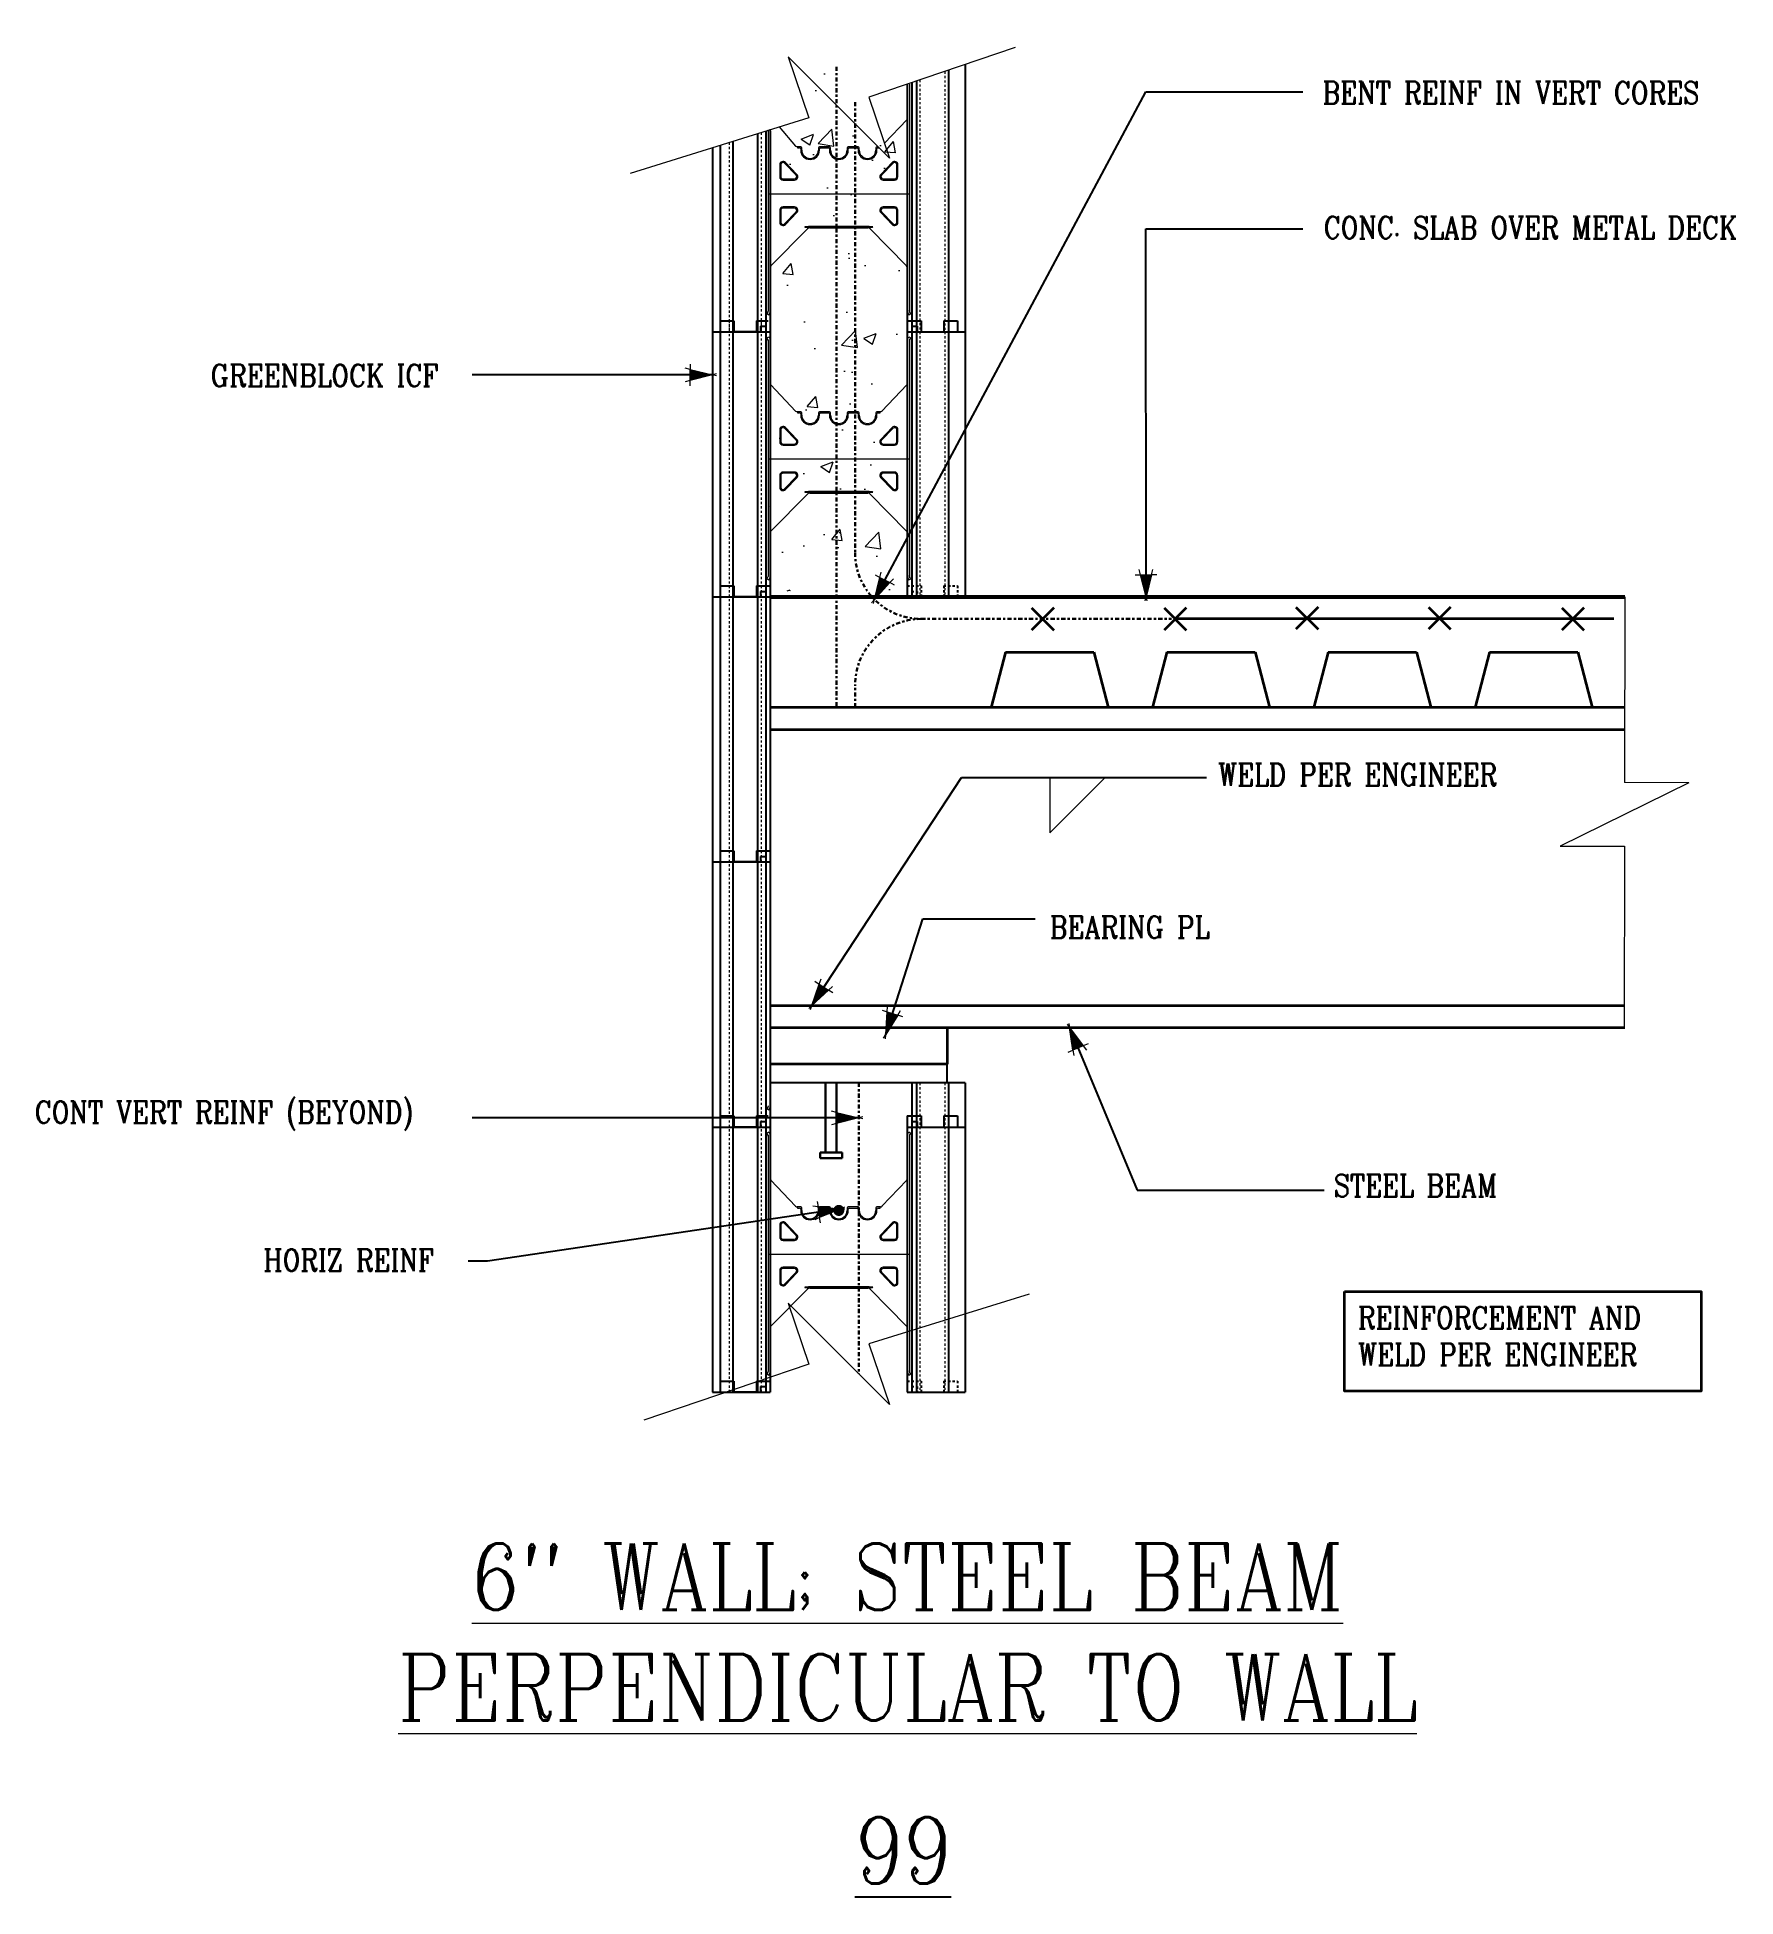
# Model space of a CAD drawing. Header units: inches. Extents: x -56.9 to 19.9, y 152.8 to 237.
import ezdxf

# ---------------------------------------------------------------- set-up
doc = ezdxf.new("R2010")
doc.units = ezdxf.units.IN
doc.header["$MEASUREMENT"] = 0
for name, pattern in [('CENTER', [2, 1.25, -0.25, 0.25, -0.25]), ('DASHED2', [0.375, 0.25, -0.125]), ('HIDDEN', [0.375, 0.25, -0.125])]:
    doc.linetypes.add(name, pattern=pattern)
doc.layers.get('Defpoints').update_dxf_attribs({"color": 252})
for name, color, linetype, lineweight in [('A2 Hatch', 8, 'Continuous', 9), ('A4 medium', 7, 'Continuous', 35), ('A5 heavy', 5, 'Continuous', 53), ('DETAILS', 7, 'Continuous', 13), ('DIM', 3, 'Continuous', 13), ('REBAR', 2, 'CENTER', 30)]:
    doc.layers.add(name, color=color, linetype=linetype, lineweight=lineweight)
doc.styles.add('ARCTEXT', font='arctext.shx', dxfattribs={"width": 0.85})
doc.styles.add('RomanC', font='romanc.shx', dxfattribs={"width": 0.85, "height": 5})
doc.dimstyles.new('ARCTEXT1-4', dxfattribs={"dimtxt": 4, "dimasz": 2, "dimexe": 2, "dimexo": 2, "dimgap": 2, "dimtad": 1, "dimdec": 4, "dimzin": 3, "dimdsep": 46, "dimlunit": 4, "dimtxsty": 'ARCTEXT', "dimblk": 'ARCHTICK', "dimcen": 2, "dimaunit": 1, "dimadec": 0, "dimazin": 0, "dimtfac": 1, "dimtdec": 4, "dimtmove": 2, "dimatfit": 3, "dimldrblk": 'arrow', "dimfxl": 1, "dimtolj": 1, "dimtzin": 0, "dimarcsym": 0})

# ---------------------------------------------------------------- blocks, each defined once
blk = doc.blocks.new('_ArchTick')
at = {"color": 0, "linetype": 'ByBlock', "const_width": 0.15}
blk.add_lwpolyline([(-0.5, -0.5), (0.5, 0.5)], dxfattribs=at)
blk = doc.blocks.new('arrow')
at = {"layer": 'DIM'}
blk.add_hatch(color=253, dxfattribs=at).paths.add_polyline_path([(-2, 0.5), (-2, -0.5), (0, 0)])
at = {"layer": 'DIM', "lineweight": 9}
for points in [[(-2, 0.98), (-2, 0.5), (-2.47, 0.62)], [(0.37, 0.09), (0, 0)], [(0.37, -0.09), (0, 0)], [(-2, -0.98), (-2, -0.5), (-2.47, -0.62)]]:
    blk.add_lwpolyline(points, dxfattribs=at)
at = {"layer": 'DIM', "lineweight": 15}
blk.add_lwpolyline([(0, 0), (-2, -0.5), (-2, 0.5), (0, 0)], dxfattribs=at)

msp = doc.modelspace()

# ---------------------------------------------------------------- hatches: boundary and pattern name
at = {"layer": 'A2 Hatch', "ltscale": 0.15}
h = msp.add_hatch(dxfattribs=at)
h.set_pattern_fill('AR-CONC', color=256, scale=0.8, style=0)
h.set_pattern_definition([(50, (-3326.8375, 752.169), (5.7380815, -0.502017), [0.6, -6.6]), (355, (-3326.8375, 752.169), (-1.110011, 6.017537), [0.48, -5.28]), (100.4514, (-3326.3594, 752.127), (4.628075, 5.515516), [0.509922, -5.609137]), (46.1842, (-3326.8375, 753.769), (8.537928, -1.324152), [0.9, -9.9]), (96.6356, (-3326.126, 753.6584), (7.477302, 7.792943), [0.764882, -8.413704]), (351.1842, (-3326.8375, 753.769), (7.477296, 7.792949), [0.72, -7.92]), (21, (-3326.0375, 753.369), (4.7752564, -3.220951), [0.6, -6.6]), (326, (-3326.0375, 753.369), (1.946523, 5.8012), [0.48, -5.28]), (71.4514, (-3325.6396, 753.1004), (6.721781, 2.580244), [0.509922, -5.609137]), (37.5, (-3326.8375, 752.1688), (0.0972788, 2.6631508), [0, -5.216, 0, -5.36, 0, -5.3]), (7.5, (-3326.8375, 752.1688), (2.1045563, 3.1552937), [0, -3.056, 0, -5.096, 0, -2.02]), (327.5, (-3328.6215, 752.1688), (4.2705795, -0.180439), [0, -2, 0, -6.24, 0, -8.28]), (317.5, (-3329.4215, 752.1688), (4.6654894, 0.80084), [0, -2.6, 0, -4.144, 0, -5.88])])
h.paths.add_polyline_path([(-17.665, 211.94), (-23.736, 211.961), (-23.66, 233.593), (-21.674, 234.267), (-22.61, 237.027), (-18.014, 232.431), (-18.95, 235.191), (-17.665, 235.626)])

# ---------------------------------------------------------------- linework, layer by layer
at = {"color": 1}
for p, q in [((-14.938, 235.786), (-14.938, 223.69)), ((-17.563, 234.895), (-17.563, 223.69)), ((-17.363, 234.963), (-17.363, 223.69)), ((-17.148, 235.036), (-17.148, 223.69)), ((-15.703, 235.526), (-15.703, 223.69)), ((-24.338, 232.658), (-24.338, 223.69)), ((-23.963, 232.776), (-23.963, 223.69)), ((-23.763, 232.793), (-23.763, 223.69)), ((-26.388, 232.017), (-26.388, 223.69)), ((-26.038, 232.126), (-26.038, 223.69)), ((-25.463, 232.306), (-25.463, 223.69)), ((-26.038, 224.19), (-25.413, 224.19)), ((-26.038, 224.19), (-26.038, 211.69)), ((-25.463, 224.19), (-25.463, 211.69)), ((-25.413, 224.19), (-25.413, 223.69)), ((-24.388, 224.19), (-24.388, 223.69)), ((-24.388, 224.19), (-23.863, 224.19)), ((-24.338, 224.19), (-24.338, 211.69)), ((-24.213, 223.94), (-24.213, 223.69)), ((-24.213, 223.94), (-23.963, 223.94)), ((-23.963, 223.94), (-23.963, 211.69)), ((-23.763, 224.19), (-23.763, 211.69)), ((-23.763, 224.19), (-23.763, 223.69)), ((-17.563, 224.19), (-17.563, 211.69)), ((-17.563, 224.19), (-16.938, 224.19)), ((-17.563, 224.19), (-17.563, 223.69)), ((-17.363, 223.94), (-17.363, 211.69)), ((-17.363, 223.94), (-17.113, 223.94)), ((-17.113, 223.94), (-17.113, 223.69)), ((-16.938, 224.19), (-16.938, 223.69)), ((-15.913, 224.19), (-15.913, 223.69)), ((-15.913, 224.19), (-15.288, 224.19)), ((-15.288, 224.19), (-15.288, 223.69)), ((-26.388, 223.69), (-26.388, 211.69)), ((-26.388, 223.69), (-24.213, 223.69)), ((-26.388, 223.69), (-23.763, 223.69)), ((-24.338, 223.69), (-25.463, 223.69)), ((-23.963, 223.69), (-23.863, 223.69)), ((-17.563, 223.69), (-14.938, 223.69)), ((-17.463, 223.69), (-17.363, 223.69)), ((-17.148, 223.69), (-14.938, 223.69)), ((-17.148, 223.69), (-17.148, 211.69)), ((-15.703, 223.69), (-15.703, 211.69)), ((-14.938, 223.69), (-14.938, 211.69)), ((-26.038, 212.19), (-25.413, 212.19)), ((-26.038, 212.19), (-25.413, 212.19)), ((-26.038, 212.19), (-26.038, 199.69)), ((-26.038, 212.19), (-25.413, 212.19)), ((-26.038, 212.19), (-25.413, 212.19)), ((-25.463, 212.19), (-25.463, 199.69)), ((-25.413, 212.19), (-25.413, 211.69)), ((-25.413, 212.19), (-25.413, 211.69)), ((-25.413, 212.19), (-25.413, 211.69)), ((-25.413, 212.19), (-25.413, 211.69)), ((-24.388, 212.19), (-24.388, 211.69)), ((-24.388, 212.19), (-23.763, 212.19)), ((-24.388, 212.19), (-24.388, 211.69)), ((-24.388, 212.19), (-23.763, 212.19)), ((-24.388, 212.19), (-24.388, 211.69)), ((-24.388, 212.19), (-23.763, 212.19)), ((-24.388, 212.19), (-24.388, 211.69)), ((-24.388, 212.19), (-23.763, 212.19)), ((-24.338, 212.19), (-24.338, 199.69)), ((-23.763, 212.19), (-23.763, 211.69)), ((-23.763, 212.19), (-23.763, 199.69)), ((-23.763, 212.19), (-23.763, 211.69)), ((-23.763, 212.19), (-23.763, 211.69)), ((-23.763, 212.19), (-23.763, 211.69)), ((-17.563, 212.19), (-17.563, 211.69)), ((-26.388, 211.69), (-23.763, 211.69)), ((-26.388, 211.69), (-23.763, 211.69)), ((-26.388, 211.69), (-24.213, 211.69)), ((-26.388, 211.69), (-26.388, 199.69)), ((-26.388, 211.69), (-24.213, 211.69)), ((-26.388, 211.69), (-23.763, 211.69)), ((-26.388, 211.69), (-23.763, 211.69)), ((-26.388, 211.69), (-24.213, 211.69)), ((-26.388, 211.69), (-23.763, 211.69)), ((-26.388, 211.69), (-24.213, 211.69)), ((-26.388, 211.69), (-23.763, 211.69)), ((-24.338, 211.69), (-25.463, 211.69)), ((-24.338, 211.69), (-25.463, 211.69)), ((-24.338, 211.69), (-25.463, 211.69)), ((-24.338, 211.69), (-25.463, 211.69)), ((-24.213, 211.94), (-24.213, 211.69)), ((-24.213, 211.94), (-23.963, 211.94)), ((-24.213, 211.94), (-24.213, 211.69)), ((-24.213, 211.94), (-23.963, 211.94)), ((-24.213, 211.94), (-24.213, 211.69)), ((-24.213, 211.94), (-23.963, 211.94)), ((-24.213, 211.94), (-24.213, 211.69)), ((-24.213, 211.94), (-23.963, 211.94)), ((-23.963, 211.94), (-23.963, 199.69)), ((-23.963, 211.69), (-23.763, 211.69)), ((-23.963, 211.69), (-23.763, 211.69)), ((-23.963, 211.69), (-23.763, 211.69)), ((-23.963, 211.69), (-23.763, 211.69)), ((-17.563, 211.69), (-14.938, 211.69)), ((-26.388, 199.69), (-23.763, 199.69)), ((-26.388, 199.69), (-26.388, 187.69)), ((-26.388, 199.69), (-24.213, 199.69)), ((-26.388, 199.69), (-23.763, 199.69)), ((-26.388, 199.69), (-24.213, 199.69)), ((-26.038, 200.19), (-25.413, 200.19)), ((-26.038, 200.19), (-26.038, 187.69)), ((-26.038, 200.19), (-25.413, 200.19)), ((-25.463, 200.19), (-25.463, 187.69)), ((-24.338, 199.69), (-25.463, 199.69)), ((-24.338, 199.69), (-25.463, 199.69)), ((-25.413, 200.19), (-25.413, 199.69)), ((-25.413, 200.19), (-25.413, 199.69)), ((-24.388, 200.19), (-24.388, 199.69)), ((-24.388, 200.19), (-23.763, 200.19)), ((-24.388, 200.19), (-24.388, 199.69)), ((-24.388, 200.19), (-23.763, 200.19)), ((-24.338, 200.19), (-24.338, 187.69)), ((-24.213, 199.94), (-24.213, 199.69)), ((-24.213, 199.94), (-23.963, 199.94)), ((-24.213, 199.94), (-24.213, 199.69)), ((-24.213, 199.94), (-23.963, 199.94)), ((-23.963, 199.94), (-23.963, 187.69)), ((-23.963, 199.69), (-23.763, 199.69)), ((-23.963, 199.69), (-23.763, 199.69)), ((-23.763, 200.19), (-23.763, 187.69)), ((-17.363, 189.69), (-17.363, 175.69)), ((-17.148, 189.69), (-17.148, 175.69)), ((-14.938, 189.69), (-15.863, 189.69)), ((-15.703, 189.69), (-15.703, 175.69)), ((-14.938, 189.69), (-14.938, 175.69)), ((-26.038, 188.19), (-25.413, 188.19)), ((-26.038, 188.19), (-26.038, 175.69)), ((-25.463, 188.19), (-25.463, 175.69)), ((-25.413, 188.19), (-25.413, 187.69)), ((-24.388, 188.19), (-24.388, 187.69)), ((-24.388, 188.19), (-23.863, 188.19)), ((-24.338, 188.19), (-24.338, 175.69)), ((-24.213, 187.94), (-24.213, 187.69)), ((-24.213, 187.94), (-23.963, 187.94)), ((-23.963, 187.94), (-23.963, 175.69)), ((-23.763, 188.19), (-23.763, 175.69)), ((-23.763, 188.19), (-23.763, 187.69)), ((-17.563, 188.19), (-17.563, 175.69)), ((-17.563, 188.19), (-16.938, 188.19)), ((-17.563, 188.19), (-17.563, 187.69)), ((-17.363, 187.94), (-17.113, 187.94)), ((-17.113, 187.94), (-17.113, 187.69)), ((-16.938, 188.19), (-16.938, 187.69)), ((-15.913, 188.19), (-15.913, 187.69)), ((-15.913, 188.19), (-15.288, 188.19)), ((-15.288, 188.19), (-15.288, 187.69)), ((-26.388, 187.69), (-26.388, 175.69)), ((-26.388, 187.69), (-24.213, 187.69)), ((-26.388, 187.69), (-23.763, 187.69)), ((-24.338, 187.69), (-25.463, 187.69)), ((-23.963, 187.69), (-23.863, 187.69)), ((-17.563, 187.69), (-14.938, 187.69)), ((-17.463, 187.69), (-17.363, 187.69)), ((-17.148, 187.69), (-14.938, 187.69)), ((-26.038, 176.19), (-25.413, 176.19)), ((-26.038, 176.19), (-25.413, 176.19)), ((-26.038, 176.19), (-25.413, 176.19)), ((-26.038, 176.19), (-25.413, 176.19)), ((-25.413, 176.19), (-25.413, 175.69)), ((-25.413, 176.19), (-25.413, 175.69)), ((-25.413, 176.19), (-25.413, 175.69)), ((-25.413, 176.19), (-25.413, 175.69)), ((-24.388, 176.19), (-24.388, 175.69)), ((-24.388, 176.19), (-23.763, 176.19)), ((-24.388, 176.19), (-24.388, 175.69)), ((-24.388, 176.19), (-23.763, 176.19)), ((-24.388, 176.19), (-24.388, 175.69)), ((-24.388, 176.19), (-23.763, 176.19)), ((-24.388, 176.19), (-24.388, 175.69)), ((-24.388, 176.19), (-23.763, 176.19)), ((-23.763, 176.19), (-23.763, 175.69)), ((-23.763, 176.19), (-23.763, 175.69)), ((-23.763, 176.19), (-23.763, 175.69)), ((-23.763, 176.19), (-23.763, 175.69)), ((-17.563, 176.19), (-17.563, 175.69)), ((-26.388, 175.69), (-23.763, 175.69)), ((-26.388, 175.69), (-23.763, 175.69)), ((-26.388, 175.69), (-24.213, 175.69)), ((-26.388, 175.69), (-24.213, 175.69)), ((-26.388, 175.69), (-23.763, 175.69)), ((-26.388, 175.69), (-23.763, 175.69)), ((-26.388, 175.69), (-24.213, 175.69)), ((-26.388, 175.69), (-23.763, 175.69)), ((-26.388, 175.69), (-24.213, 175.69)), ((-26.388, 175.69), (-23.763, 175.69)), ((-24.338, 175.69), (-25.463, 175.69)), ((-24.338, 175.69), (-25.463, 175.69)), ((-24.338, 175.69), (-25.463, 175.69)), ((-24.338, 175.69), (-25.463, 175.69)), ((-24.213, 175.94), (-24.213, 175.69)), ((-24.213, 175.94), (-23.963, 175.94)), ((-24.213, 175.94), (-24.213, 175.69)), ((-24.213, 175.94), (-23.963, 175.94)), ((-24.213, 175.94), (-24.213, 175.69)), ((-24.213, 175.94), (-23.963, 175.94)), ((-24.213, 175.94), (-24.213, 175.69)), ((-24.213, 175.94), (-23.963, 175.94)), ((-23.963, 175.69), (-23.763, 175.69)), ((-23.963, 175.69), (-23.763, 175.69)), ((-23.963, 175.69), (-23.763, 175.69)), ((-23.963, 175.69), (-23.763, 175.69)), ((-17.563, 175.69), (-14.938, 175.69))]:
    msp.add_line(p, q, dxfattribs=at)
at = {"color": 1, "linetype": 'HIDDEN', "ltscale": 0.02}
for p, q in [((-26.038, 224.19), (-25.413, 224.19)), ((-26.038, 224.19), (-26.038, 223.69)), ((-25.413, 224.19), (-25.413, 223.69)), ((-24.388, 224.19), (-24.388, 223.69)), ((-24.388, 224.19), (-23.863, 224.19)), ((-17.563, 224.19), (-16.938, 224.19)), ((-17.363, 223.94), (-17.363, 223.69)), ((-17.363, 223.94), (-17.113, 223.94)), ((-17.113, 223.94), (-17.113, 223.69)), ((-16.938, 224.19), (-16.938, 223.69)), ((-15.913, 224.19), (-15.913, 223.69)), ((-15.913, 224.19), (-15.288, 224.19)), ((-15.288, 224.19), (-15.288, 223.69)), ((-26.038, 212.19), (-25.413, 212.19)), ((-26.038, 212.19), (-26.038, 211.69)), ((-26.038, 212.19), (-25.413, 212.19)), ((-26.038, 212.19), (-25.413, 212.19)), ((-26.038, 212.19), (-26.038, 211.69)), ((-26.038, 212.19), (-25.413, 212.19)), ((-26.038, 212.19), (-25.413, 212.19)), ((-26.038, 212.19), (-26.038, 211.69)), ((-26.038, 212.19), (-25.413, 212.19)), ((-26.038, 212.19), (-26.038, 211.69)), ((-25.413, 212.19), (-25.413, 211.69)), ((-25.413, 212.19), (-25.413, 211.69)), ((-25.413, 212.19), (-25.413, 211.69)), ((-25.413, 212.19), (-25.413, 211.69)), ((-25.413, 212.19), (-25.413, 211.69)), ((-25.413, 212.19), (-25.413, 211.69)), ((-24.388, 212.19), (-24.388, 211.69)), ((-24.388, 212.19), (-23.763, 212.19)), ((-24.388, 212.19), (-24.388, 211.69)), ((-24.388, 212.19), (-23.763, 212.19)), ((-24.388, 212.19), (-24.388, 211.69)), ((-24.388, 212.19), (-23.763, 212.19)), ((-24.388, 212.19), (-24.388, 211.69)), ((-24.388, 212.19), (-23.763, 212.19)), ((-24.388, 212.19), (-24.388, 211.69)), ((-24.388, 212.19), (-23.763, 212.19)), ((-24.388, 212.19), (-24.388, 211.69)), ((-24.388, 212.19), (-23.763, 212.19)), ((-17.563, 212.19), (-16.938, 212.19)), ((-16.938, 212.19), (-16.938, 211.69)), ((-15.913, 212.19), (-15.913, 211.69)), ((-15.913, 212.19), (-15.288, 212.19)), ((-15.288, 212.19), (-15.288, 211.69)), ((-17.363, 211.94), (-17.363, 211.69)), ((-17.363, 211.94), (-17.113, 211.94)), ((-17.113, 211.94), (-17.113, 211.69)), ((-26.038, 200.19), (-25.413, 200.19)), ((-26.038, 200.19), (-25.413, 200.19)), ((-25.413, 200.19), (-25.413, 199.69)), ((-25.413, 200.19), (-25.413, 199.69)), ((-24.388, 200.19), (-24.388, 199.69)), ((-24.388, 200.19), (-23.763, 200.19)), ((-24.388, 200.19), (-24.388, 199.69)), ((-24.388, 200.19), (-23.763, 200.19)), ((-26.038, 188.19), (-25.413, 188.19)), ((-26.038, 188.19), (-26.038, 187.69)), ((-25.413, 188.19), (-25.413, 187.69)), ((-24.388, 188.19), (-24.388, 187.69)), ((-24.388, 188.19), (-23.863, 188.19)), ((-17.563, 188.19), (-16.938, 188.19)), ((-17.363, 187.94), (-17.363, 187.69)), ((-17.363, 187.94), (-17.113, 187.94)), ((-17.113, 187.94), (-17.113, 187.69)), ((-16.938, 188.19), (-16.938, 187.69)), ((-15.913, 188.19), (-15.913, 187.69)), ((-15.913, 188.19), (-15.288, 188.19)), ((-15.288, 188.19), (-15.288, 187.69)), ((-26.038, 176.19), (-25.413, 176.19)), ((-26.038, 176.19), (-26.038, 175.69)), ((-26.038, 176.19), (-25.413, 176.19)), ((-26.038, 176.19), (-25.413, 176.19)), ((-26.038, 176.19), (-26.038, 175.69)), ((-26.038, 176.19), (-25.413, 176.19)), ((-26.038, 176.19), (-25.413, 176.19)), ((-26.038, 176.19), (-26.038, 175.69)), ((-26.038, 176.19), (-25.413, 176.19)), ((-26.038, 176.19), (-26.038, 175.69)), ((-25.413, 176.19), (-25.413, 175.69)), ((-25.413, 176.19), (-25.413, 175.69)), ((-25.413, 176.19), (-25.413, 175.69)), ((-25.413, 176.19), (-25.413, 175.69)), ((-25.413, 176.19), (-25.413, 175.69)), ((-25.413, 176.19), (-25.413, 175.69)), ((-24.388, 176.19), (-24.388, 175.69)), ((-24.388, 176.19), (-23.763, 176.19)), ((-24.388, 176.19), (-24.388, 175.69)), ((-24.388, 176.19), (-23.763, 176.19)), ((-24.388, 176.19), (-24.388, 175.69)), ((-24.388, 176.19), (-23.763, 176.19)), ((-24.388, 176.19), (-24.388, 175.69)), ((-24.388, 176.19), (-23.763, 176.19)), ((-24.388, 176.19), (-24.388, 175.69)), ((-24.388, 176.19), (-23.763, 176.19)), ((-24.388, 176.19), (-24.388, 175.69)), ((-24.388, 176.19), (-23.763, 176.19)), ((-17.563, 176.19), (-16.938, 176.19)), ((-16.938, 176.19), (-16.938, 175.69)), ((-15.913, 176.19), (-15.913, 175.69)), ((-15.913, 176.19), (-15.288, 176.19)), ((-15.288, 176.19), (-15.288, 175.69)), ((-17.363, 175.94), (-17.363, 175.69)), ((-17.363, 175.94), (-17.113, 175.94)), ((-17.113, 175.94), (-17.113, 175.69))]:
    msp.add_line(p, q, dxfattribs=at)
at = {"ltscale": 0.15}
for p, q in [((-25.413, 223.69), (-24.388, 223.69)), ((-25.413, 211.69), (-24.388, 211.69)), ((-25.413, 211.69), (-24.388, 211.69)), ((-25.413, 211.69), (-24.388, 211.69)), ((-25.413, 211.69), (-24.388, 211.69)), ((-8.463, 206.69), (-6.463, 206.69)), ((-25.413, 199.69), (-24.388, 199.69)), ((-25.413, 199.69), (-24.388, 199.69)), ((-15.763, 189.69), (-15.763, 192.19)), ((-15.763, 189.69), (-23.763, 189.69)), ((-20.763, 189.69), (-21.263, 189.69)), ((-19.763, 189.69), (-20.763, 189.69)), ((-25.413, 187.69), (-24.388, 187.69)), ((-25.413, 175.69), (-24.388, 175.69)), ((-25.413, 175.69), (-24.388, 175.69)), ((-25.413, 175.69), (-24.388, 175.69)), ((-25.413, 175.69), (-24.388, 175.69))]:
    msp.add_line(p, q, dxfattribs=at)
at = {"ltscale": 0.15, "const_width": 0.25}
msp.add_lwpolyline([(-20.788, 183.915, 1), (-20.538, 183.915, 1)], format="xyb", close=True, dxfattribs=at)
at = {"layer": 'A2 Hatch', "linetype": 'DASHED2', "ltscale": 0.15}
for p, q in [((-16.988, 235.09), (-16.988, 223.69)), ((-15.863, 235.472), (-15.863, 223.69)), ((-24.178, 232.708), (-24.178, 223.69)), ((-25.623, 232.256), (-25.623, 223.69)), ((-25.623, 224.19), (-25.623, 211.69)), ((-24.178, 224.19), (-24.178, 211.69)), ((-16.988, 223.69), (-16.988, 211.69)), ((-15.863, 223.69), (-15.863, 211.69)), ((-25.623, 212.19), (-25.623, 199.69)), ((-24.178, 212.19), (-24.178, 199.69)), ((-25.623, 200.19), (-25.623, 187.69)), ((-24.178, 200.19), (-24.178, 187.69)), ((-16.988, 189.69), (-16.988, 175.69)), ((-15.863, 189.69), (-15.863, 175.69)), ((-25.623, 188.19), (-25.623, 175.69)), ((-24.178, 188.19), (-24.178, 175.69))]:
    msp.add_line(p, q, dxfattribs=at)
at = {"layer": 'A2 Hatch', "lineweight": 30, "ltscale": 0.15}
for p, q in [((-21.263, 189.69), (-21.263, 186.532)), ((-20.763, 189.69), (-20.763, 186.532)), ((-20.513, 186.532), (-21.513, 186.532)), ((-21.513, 186.532), (-21.513, 186.282)), ((-20.513, 186.282), (-21.513, 186.282)), ((-20.513, 186.532), (-20.513, 186.282))]:
    msp.add_line(p, q, dxfattribs=at)
at = {"layer": 'A4 medium', "ltscale": 0.15}
for p, q in [((-11.936, 211.19), (-10.936, 210.19)), ((-10.936, 211.19), (-11.936, 210.19)), ((-5.936, 211.19), (-4.936, 210.19)), ((-4.936, 211.19), (-5.936, 210.19)), ((0.564, 210.69), (-5.436, 210.69)), ((0.029, 211.225), (1.029, 210.225)), ((1.029, 211.225), (0.029, 210.225)), ((6.564, 210.69), (0.564, 210.69)), ((6.029, 211.225), (7.029, 210.225)), ((7.029, 211.225), (6.029, 210.225)), ((12.564, 210.69), (6.564, 210.69)), ((12.064, 211.19), (13.064, 210.19)), ((13.064, 211.19), (12.064, 210.19)), ((14.422, 210.69), (12.564, 210.69)), ((-13.113, 209.19), (-13.763, 206.69)), ((-13.113, 209.19), (-9.113, 209.19)), ((-9.113, 209.19), (-8.463, 206.69)), ((-5.813, 209.19), (-6.463, 206.69)), ((-5.813, 209.19), (-1.813, 209.19)), ((-1.813, 209.19), (-1.163, 206.69)), ((1.487, 209.19), (0.837, 206.69)), ((1.487, 209.19), (5.487, 209.19)), ((5.487, 209.19), (6.137, 206.69)), ((8.787, 209.19), (8.137, 206.69)), ((8.787, 209.19), (12.787, 209.19)), ((12.787, 209.19), (13.437, 206.69)), ((-23.763, 206.69), (14.916, 206.69)), ((-23.763, 205.69), (14.916, 205.69)), ((-23.763, 193.19), (14.916, 193.19)), ((-23.763, 192.19), (14.916, 192.19)), ((-15.763, 192.19), (-15.763, 190.54)), ((-15.763, 190.54), (-23.763, 190.54))]:
    msp.add_line(p, q, dxfattribs=at)
msp.add_lwpolyline([(2.235, 180.24), (18.379, 180.24), (18.379, 175.739), (2.235, 175.739)], close=True, dxfattribs=at)
at = {"layer": 'A5 heavy', "ltscale": 0.15}
msp.add_line((-23.763, 211.69), (14.916, 211.69), dxfattribs=at)
at = {"layer": 'DETAILS', "color": 6, "lineweight": 20}
for p, q in [((-17.463, 234.895), (-17.463, 224.617)), ((-17.563, 233.36), (-17.563, 234.861)), ((-18.597, 232.231), (-17.59, 233.291)), ((-17.563, 226.599), (-17.563, 233.36)), ((-23.863, 232.838), (-23.863, 224.617)), ((-23.763, 232.869), (-23.763, 226.599)), ((-23.356, 232.965), (-22.617, 232.101)), ((-22.545, 232.07), (-22.538, 232.07)), ((-22.388, 232.07), (-22.545, 232.07)), ((-22.538, 232.07), (-22.538, 232.02)), ((-22.538, 232.02), (-22.438, 232.02)), ((-22.388, 231.97), (-22.388, 231.915)), ((-22.338, 231.915), (-22.338, 232.02)), ((-21.588, 232.02), (-21.588, 231.915)), ((-21.088, 232.07), (-21.538, 232.07)), ((-21.538, 231.915), (-21.538, 231.97)), ((-21.488, 232.02), (-21.138, 232.02)), ((-21.088, 231.97), (-21.088, 231.915)), ((-21.038, 231.915), (-21.038, 232.02)), ((-20.288, 232.02), (-20.288, 231.915)), ((-19.788, 232.07), (-20.238, 232.07)), ((-20.238, 231.915), (-20.238, 231.97)), ((-20.188, 232.02), (-19.838, 232.02)), ((-19.788, 231.97), (-19.788, 231.915)), ((-19.738, 231.915), (-19.738, 232.02)), ((-18.988, 232.02), (-18.988, 231.915)), ((-18.889, 232.07), (-18.938, 232.07)), ((-18.938, 231.915), (-18.938, 231.97)), ((-18.888, 232.02), (-18.839, 232.02)), ((-23.338, 231.251), (-23.338, 230.71)), ((-23.288, 231.251), (-23.288, 230.71)), ((-22.596, 230.779), (-23.115, 231.32)), ((-22.56, 230.814), (-23.079, 231.355)), ((-18.246, 231.355), (-18.765, 230.814)), ((-18.21, 231.32), (-18.729, 230.779)), ((-18.038, 230.71), (-18.038, 231.251)), ((-17.988, 230.71), (-17.988, 231.251)), ((-23.863, 229.94), (-17.463, 229.94)), ((-23.188, 230.61), (-22.668, 230.61)), ((-23.188, 230.56), (-22.668, 230.56)), ((-18.657, 230.61), (-18.138, 230.61)), ((-18.657, 230.56), (-18.138, 230.56)), ((-23.338, 229.19), (-23.338, 228.649)), ((-23.288, 229.19), (-23.288, 228.649)), ((-22.668, 229.34), (-23.188, 229.34)), ((-22.668, 229.29), (-23.188, 229.29)), ((-23.115, 228.58), (-22.596, 229.121)), ((-23.079, 228.545), (-22.56, 229.086)), ((-18.765, 229.086), (-18.246, 228.545)), ((-18.729, 229.121), (-18.21, 228.58)), ((-18.138, 229.34), (-18.657, 229.34)), ((-18.138, 229.29), (-18.657, 229.29)), ((-18.038, 228.649), (-18.038, 229.19)), ((-17.988, 228.649), (-17.988, 229.19)), ((-23.733, 226.669), (-22.082, 228.346)), ((-22.033, 228.46), (-22.189, 228.445)), ((-22.189, 228.425), (-22.033, 228.41)), ((-20.663, 228.46), (-22.033, 228.46)), ((-22.033, 228.41), (-20.663, 228.41)), ((-21.975, 228.39), (-20.663, 228.39)), ((-19.292, 228.46), (-20.663, 228.46)), ((-20.663, 228.41), (-19.292, 228.41)), ((-20.663, 228.39), (-19.35, 228.39)), ((-19.136, 228.445), (-19.292, 228.46)), ((-19.292, 228.41), (-19.136, 228.425)), ((-19.244, 228.346), (-17.592, 226.669)), ((-23.763, 224.591), (-23.763, 226.599)), ((-17.563, 226.599), (-17.563, 224.591)), ((-23.869, 224.592), (-23.915, 224.513)), ((-23.915, 224.513), (-23.828, 224.463)), ((-23.863, 224.654), (-23.863, 224.617)), ((-23.828, 224.463), (-23.769, 224.566)), ((-17.556, 224.566), (-17.497, 224.463)), ((-17.497, 224.463), (-17.41, 224.513)), ((-17.463, 224.617), (-17.463, 224.654)), ((-17.41, 224.513), (-17.456, 224.592)), ((-23.915, 223.417), (-23.828, 223.467)), ((-23.869, 223.338), (-23.915, 223.417)), ((-23.863, 223.315), (-23.863, 212.617)), ((-23.863, 223.276), (-23.863, 223.313)), ((-23.828, 223.467), (-23.769, 223.365)), ((-23.763, 223.34), (-23.763, 221.36)), ((-17.563, 221.36), (-17.563, 223.34)), ((-17.556, 223.365), (-17.497, 223.467)), ((-17.497, 223.467), (-17.41, 223.417)), ((-17.463, 223.315), (-17.463, 212.617)), ((-17.463, 223.313), (-17.463, 223.276)), ((-17.41, 223.417), (-17.456, 223.338)), ((-23.763, 221.36), (-23.763, 214.599)), ((-23.735, 221.291), (-22.617, 220.101)), ((-18.708, 220.101), (-17.59, 221.291)), ((-17.563, 214.599), (-17.563, 221.36)), ((-22.545, 220.07), (-22.538, 220.07)), ((-22.388, 220.07), (-22.545, 220.07)), ((-22.538, 220.07), (-22.538, 220.02)), ((-22.538, 220.02), (-22.438, 220.02)), ((-22.388, 219.97), (-22.388, 219.915)), ((-22.338, 219.915), (-22.338, 220.02)), ((-21.588, 220.02), (-21.588, 219.915)), ((-21.088, 220.07), (-21.538, 220.07)), ((-21.538, 219.915), (-21.538, 219.97)), ((-21.488, 220.02), (-21.138, 220.02)), ((-21.088, 219.97), (-21.088, 219.915)), ((-21.038, 219.915), (-21.038, 220.02)), ((-20.288, 220.02), (-20.288, 219.915)), ((-19.788, 220.07), (-20.238, 220.07)), ((-20.238, 219.915), (-20.238, 219.97)), ((-20.188, 220.02), (-19.838, 220.02)), ((-19.788, 219.97), (-19.788, 219.915)), ((-19.738, 219.915), (-19.738, 220.02)), ((-18.988, 220.02), (-18.988, 219.915)), ((-18.78, 220.07), (-18.938, 220.07)), ((-18.938, 219.915), (-18.938, 219.97)), ((-18.888, 220.02), (-18.788, 220.02)), ((-18.788, 220.02), (-18.788, 220.07)), ((-18.788, 220.07), (-18.78, 220.07)), ((-23.338, 219.251), (-23.338, 218.71)), ((-23.288, 219.251), (-23.288, 218.71)), ((-22.596, 218.779), (-23.115, 219.32)), ((-22.56, 218.814), (-23.079, 219.355)), ((-18.246, 219.355), (-18.765, 218.814)), ((-18.21, 219.32), (-18.729, 218.779)), ((-18.038, 218.71), (-18.038, 219.251)), ((-17.988, 218.71), (-17.988, 219.251)), ((-23.188, 218.61), (-22.668, 218.61)), ((-23.188, 218.56), (-22.668, 218.56)), ((-18.657, 218.61), (-18.138, 218.61)), ((-18.657, 218.56), (-18.138, 218.56)), ((-23.863, 217.94), (-17.463, 217.94)), ((-22.668, 217.34), (-23.188, 217.34)), ((-22.668, 217.29), (-23.188, 217.29)), ((-18.138, 217.34), (-18.657, 217.34)), ((-18.138, 217.29), (-18.657, 217.29)), ((-23.338, 217.19), (-23.338, 216.649)), ((-23.288, 217.19), (-23.288, 216.649)), ((-23.115, 216.58), (-22.596, 217.121)), ((-23.079, 216.545), (-22.56, 217.086)), ((-22.033, 216.46), (-22.189, 216.445)), ((-22.189, 216.425), (-22.033, 216.41)), ((-20.663, 216.46), (-22.033, 216.46)), ((-22.033, 216.41), (-20.663, 216.41)), ((-21.975, 216.39), (-20.663, 216.39)), ((-19.292, 216.46), (-20.663, 216.46)), ((-20.663, 216.41), (-19.292, 216.41)), ((-20.663, 216.39), (-19.35, 216.39)), ((-19.136, 216.445), (-19.292, 216.46)), ((-19.292, 216.41), (-19.136, 216.425)), ((-18.765, 217.086), (-18.246, 216.545)), ((-18.729, 217.121), (-18.21, 216.58)), ((-18.038, 216.649), (-18.038, 217.19)), ((-17.988, 216.649), (-17.988, 217.19)), ((-23.733, 214.669), (-22.082, 216.346)), ((-19.244, 216.346), (-17.592, 214.669)), ((-23.763, 212.591), (-23.763, 214.599)), ((-17.563, 214.599), (-17.563, 212.591)), ((-23.869, 212.592), (-23.915, 212.513)), ((-23.915, 212.513), (-23.828, 212.463)), ((-23.863, 212.654), (-23.863, 212.617)), ((-23.828, 212.463), (-23.769, 212.566)), ((-17.556, 212.566), (-17.497, 212.463)), ((-17.497, 212.463), (-17.41, 212.513)), ((-17.463, 212.617), (-17.463, 212.654)), ((-17.41, 212.513), (-17.456, 212.592)), ((-23.869, 188.592), (-23.915, 188.513)), ((-23.863, 188.654), (-23.863, 188.617)), ((-23.915, 188.513), (-23.828, 188.463)), ((-23.828, 188.463), (-23.769, 188.566)), ((-23.915, 187.417), (-23.828, 187.467)), ((-23.869, 187.338), (-23.915, 187.417)), ((-23.863, 187.315), (-23.863, 176.617)), ((-23.863, 187.276), (-23.863, 187.313)), ((-23.828, 187.467), (-23.769, 187.365)), ((-23.763, 187.34), (-23.763, 185.36)), ((-17.563, 185.36), (-17.563, 187.34)), ((-17.556, 187.365), (-17.497, 187.467)), ((-17.497, 187.467), (-17.41, 187.417)), ((-17.463, 187.315), (-17.463, 176.617)), ((-17.463, 187.313), (-17.463, 187.276)), ((-17.41, 187.417), (-17.456, 187.338)), ((-23.763, 185.36), (-23.763, 178.599)), ((-23.735, 185.291), (-22.617, 184.101)), ((-18.708, 184.101), (-17.59, 185.291)), ((-17.563, 178.599), (-17.563, 185.36)), ((-22.545, 184.07), (-22.538, 184.07)), ((-22.388, 184.07), (-22.545, 184.07)), ((-22.538, 184.07), (-22.538, 184.02)), ((-22.538, 184.02), (-22.438, 184.02)), ((-22.388, 183.97), (-22.388, 183.915)), ((-22.338, 183.915), (-22.338, 184.02)), ((-21.588, 184.02), (-21.588, 183.915)), ((-21.088, 184.07), (-21.538, 184.07)), ((-21.538, 183.915), (-21.538, 183.97)), ((-21.488, 184.02), (-21.138, 184.02)), ((-21.088, 183.97), (-21.088, 183.915)), ((-21.038, 183.915), (-21.038, 184.02)), ((-20.288, 184.02), (-20.288, 183.915)), ((-19.788, 184.07), (-20.238, 184.07)), ((-20.238, 183.915), (-20.238, 183.97)), ((-20.188, 184.02), (-19.838, 184.02)), ((-19.788, 183.97), (-19.788, 183.915)), ((-19.738, 183.915), (-19.738, 184.02)), ((-18.988, 184.02), (-18.988, 183.915)), ((-18.78, 184.07), (-18.938, 184.07)), ((-18.938, 183.915), (-18.938, 183.97)), ((-18.888, 184.02), (-18.788, 184.02)), ((-18.788, 184.02), (-18.788, 184.07)), ((-18.788, 184.07), (-18.78, 184.07)), ((-23.338, 183.251), (-23.338, 182.71)), ((-23.288, 183.251), (-23.288, 182.71)), ((-22.596, 182.779), (-23.115, 183.32)), ((-22.56, 182.814), (-23.079, 183.355)), ((-18.246, 183.355), (-18.765, 182.814)), ((-18.21, 183.32), (-18.729, 182.779)), ((-18.038, 182.71), (-18.038, 183.251)), ((-17.988, 182.71), (-17.988, 183.251)), ((-23.863, 181.94), (-17.463, 181.94)), ((-23.188, 182.61), (-22.668, 182.61)), ((-23.188, 182.56), (-22.668, 182.56)), ((-18.657, 182.61), (-18.138, 182.61)), ((-18.657, 182.56), (-18.138, 182.56)), ((-23.338, 181.19), (-23.338, 180.649)), ((-23.288, 181.19), (-23.288, 180.649)), ((-22.668, 181.34), (-23.188, 181.34)), ((-22.668, 181.29), (-23.188, 181.29)), ((-23.115, 180.58), (-22.596, 181.121)), ((-23.079, 180.545), (-22.56, 181.086)), ((-18.765, 181.086), (-18.246, 180.545)), ((-18.729, 181.121), (-18.21, 180.58)), ((-18.138, 181.34), (-18.657, 181.34)), ((-18.138, 181.29), (-18.657, 181.29)), ((-18.038, 180.649), (-18.038, 181.19)), ((-17.988, 180.649), (-17.988, 181.19)), ((-23.733, 178.669), (-22.082, 180.346)), ((-22.033, 180.46), (-22.189, 180.445)), ((-22.189, 180.425), (-22.033, 180.41)), ((-20.663, 180.46), (-22.033, 180.46)), ((-22.033, 180.41), (-20.663, 180.41)), ((-21.975, 180.39), (-20.663, 180.39)), ((-19.292, 180.46), (-20.663, 180.46)), ((-20.663, 180.41), (-19.292, 180.41)), ((-20.663, 180.39), (-19.35, 180.39)), ((-19.136, 180.445), (-19.292, 180.46)), ((-19.292, 180.41), (-19.136, 180.425)), ((-19.244, 180.346), (-17.592, 178.669)), ((-23.763, 176.591), (-23.763, 178.599)), ((-17.563, 178.599), (-17.563, 176.591)), ((-23.869, 176.592), (-23.915, 176.513)), ((-23.915, 176.513), (-23.828, 176.463)), ((-23.863, 176.654), (-23.863, 176.617)), ((-23.828, 176.463), (-23.769, 176.566)), ((-17.556, 176.566), (-17.497, 176.463)), ((-17.497, 176.463), (-17.41, 176.513)), ((-17.463, 176.617), (-17.463, 176.654)), ((-17.41, 176.513), (-17.456, 176.592))]:
    msp.add_line(p, q, dxfattribs=at)
for centre, radius, start, end in [((-17.663, 233.36), 0.1, 316.16914, 360), ((-22.545, 232.17), 0.1, 223.83086, 270), ((-22.438, 231.97), 0.05, 360, 90), ((-22.388, 232.02), 0.05, 0, 90), ((-21.963, 231.915), 0.425, 180, 360), ((-21.963, 231.915), 0.375, 180, 0), ((-21.538, 232.02), 0.05, 90, 180), ((-21.488, 231.97), 0.05, 90, 180), ((-21.138, 231.97), 0.05, 360, 90), ((-21.088, 232.02), 0.05, 0, 90), ((-20.663, 231.915), 0.425, 180, 270), ((-20.663, 231.915), 0.375, 180, 270), ((-20.663, 231.915), 0.425, 270, 0), ((-20.663, 231.915), 0.375, 270, 0), ((-20.238, 232.02), 0.05, 90, 180), ((-20.188, 231.97), 0.05, 90, 180), ((-19.838, 231.97), 0.05, 0, 90), ((-19.788, 232.02), 0.05, 0, 90), ((-19.363, 231.915), 0.425, 180, 0), ((-19.363, 231.915), 0.375, 180, 0), ((-18.938, 232.02), 0.05, 90, 180), ((-18.888, 231.97), 0.05, 90, 180), ((-23.188, 231.251), 0.15, 43.83086, 180), ((-23.188, 230.71), 0.15, 180, 270), ((-23.188, 231.251), 0.1, 43.83086, 180), ((-23.188, 230.71), 0.1, 180, 270), ((-22.668, 230.71), 0.15, 270, 43.83086), ((-22.668, 230.71), 0.1, 270, 43.83086), ((-18.657, 230.71), 0.15, 136.16914, 270), ((-18.657, 230.71), 0.1, 136.16914, 270), ((-18.138, 231.251), 0.15, 0, 136.16914), ((-18.138, 231.251), 0.1, 0, 136.16914), ((-18.138, 230.71), 0.15, 270, 0), ((-18.138, 230.71), 0.1, 270, 360), ((-23.188, 229.19), 0.15, 90, 180), ((-23.188, 229.19), 0.1, 90, 180), ((-22.668, 229.19), 0.15, 316.16914, 90), ((-22.668, 229.19), 0.1, 316.16914, 90), ((-18.657, 229.19), 0.15, 90, 223.83086), ((-18.657, 229.19), 0.1, 90, 223.83086), ((-18.138, 229.19), 0.15, 360, 90), ((-18.138, 229.19), 0.1, 0, 90), ((-23.188, 228.649), 0.15, 180, 316.16914), ((-23.188, 228.649), 0.1, 180, 316.16914), ((-22.188, 228.435), 0.01, 97.40989, 262.59011), ((-21.975, 228.24), 0.15, 90, 135), ((-19.35, 228.24), 0.15, 45, 90), ((-19.138, 228.435), 0.01, 277.40989, 82.59011), ((-18.138, 228.649), 0.15, 223.83086, 360), ((-18.138, 228.649), 0.1, 223.83086, 0), ((-23.763, 227.853), 0.1, 180, 209.74488), ((-23.663, 226.599), 0.1, 135, 180), ((-17.663, 226.599), 0.1, 360, 45), ((-23.913, 224.617), 0.05, 330, 360), ((-23.813, 224.591), 0.05, 330, 360), ((-17.513, 224.591), 0.05, 180, 210), ((-17.413, 224.617), 0.05, 180, 210), ((-23.913, 223.313), 0.05, 0, 30), ((-23.813, 223.34), 0.05, 0, 30), ((-17.513, 223.34), 0.05, 150, 180), ((-17.413, 223.313), 0.05, 150, 180), ((-23.663, 221.36), 0.1, 180, 223.83086), ((-17.663, 221.36), 0.1, 316.16914, 360), ((-22.545, 220.17), 0.1, 223.83086, 270), ((-22.438, 219.97), 0.05, 360, 90), ((-22.388, 220.02), 0.05, 0, 90), ((-21.963, 219.915), 0.425, 180, 360), ((-21.963, 219.915), 0.375, 180, 0), ((-21.538, 220.02), 0.05, 90, 180), ((-21.488, 219.97), 0.05, 90, 180), ((-21.138, 219.97), 0.05, 360, 90), ((-21.088, 220.02), 0.05, 0, 90), ((-20.663, 219.915), 0.425, 180, 270), ((-20.663, 219.915), 0.375, 180, 270), ((-20.663, 219.915), 0.425, 270, 0), ((-20.663, 219.915), 0.375, 270, 0), ((-20.238, 220.02), 0.05, 90, 180), ((-20.188, 219.97), 0.05, 90, 180), ((-19.838, 219.97), 0.05, 0, 90), ((-19.788, 220.02), 0.05, 0, 90), ((-19.363, 219.915), 0.425, 180, 0), ((-19.363, 219.915), 0.375, 180, 0), ((-18.938, 220.02), 0.05, 90, 180), ((-18.888, 219.97), 0.05, 90, 180), ((-18.78, 220.17), 0.1, 270, 316.16914), ((-23.188, 219.251), 0.15, 43.83086, 180), ((-23.188, 219.251), 0.1, 43.83086, 180), ((-18.138, 219.251), 0.15, 0, 136.16914), ((-18.138, 219.251), 0.1, 0, 136.16914), ((-23.188, 218.71), 0.15, 180, 270), ((-23.188, 218.71), 0.1, 180, 270), ((-22.668, 218.71), 0.15, 270, 43.83086), ((-22.668, 218.71), 0.1, 270, 43.83086), ((-18.657, 218.71), 0.15, 136.16914, 270), ((-18.657, 218.71), 0.1, 136.16914, 270), ((-18.138, 218.71), 0.15, 270, 0), ((-18.138, 218.71), 0.1, 270, 360), ((-23.188, 217.19), 0.15, 90, 180), ((-23.188, 217.19), 0.1, 90, 180), ((-22.668, 217.19), 0.15, 316.16914, 90), ((-22.668, 217.19), 0.1, 316.16914, 90), ((-18.657, 217.19), 0.15, 90, 223.83086), ((-18.657, 217.19), 0.1, 90, 223.83086), ((-18.138, 217.19), 0.15, 360, 90), ((-18.138, 217.19), 0.1, 0, 90), ((-23.188, 216.649), 0.15, 180, 316.16914), ((-23.188, 216.649), 0.1, 180, 316.16914), ((-22.188, 216.435), 0.01, 97.40989, 262.59011), ((-21.975, 216.24), 0.15, 90, 135), ((-19.35, 216.24), 0.15, 45, 90), ((-19.138, 216.435), 0.01, 277.40989, 82.59011), ((-18.138, 216.649), 0.15, 223.83086, 360), ((-18.138, 216.649), 0.1, 223.83086, 0), ((-23.763, 215.853), 0.1, 180, 209.74488), ((-23.663, 214.599), 0.1, 135, 180), ((-17.663, 214.599), 0.1, 360, 45), ((-23.913, 212.617), 0.05, 330, 360), ((-23.813, 212.591), 0.05, 330, 360), ((-17.513, 212.591), 0.05, 180, 210), ((-17.413, 212.617), 0.05, 180, 210), ((-23.913, 188.617), 0.05, 330, 360), ((-23.813, 188.591), 0.05, 330, 360), ((-23.913, 187.313), 0.05, 0, 30), ((-23.813, 187.34), 0.05, 0, 30), ((-17.513, 187.34), 0.05, 150, 180), ((-17.413, 187.313), 0.05, 150, 180), ((-23.663, 185.36), 0.1, 180, 223.83086), ((-17.663, 185.36), 0.1, 316.16914, 360), ((-22.545, 184.17), 0.1, 223.83086, 270), ((-22.438, 183.97), 0.05, 360, 90), ((-22.388, 184.02), 0.05, 0, 90), ((-21.963, 183.915), 0.425, 180, 360), ((-21.963, 183.915), 0.375, 180, 0), ((-21.538, 184.02), 0.05, 90, 180), ((-21.488, 183.97), 0.05, 90, 180), ((-21.138, 183.97), 0.05, 360, 90), ((-21.088, 184.02), 0.05, 0, 90), ((-20.663, 183.915), 0.425, 180, 270), ((-20.663, 183.915), 0.375, 180, 270), ((-20.663, 183.915), 0.425, 270, 0), ((-20.663, 183.915), 0.375, 270, 0), ((-20.238, 184.02), 0.05, 90, 180), ((-20.188, 183.97), 0.05, 90, 180), ((-19.838, 183.97), 0.05, 0, 90), ((-19.788, 184.02), 0.05, 0, 90), ((-19.363, 183.915), 0.425, 180, 0), ((-19.363, 183.915), 0.375, 180, 0), ((-18.938, 184.02), 0.05, 90, 180), ((-18.888, 183.97), 0.05, 90, 180), ((-18.78, 184.17), 0.1, 270, 316.16914), ((-23.188, 183.251), 0.15, 43.83086, 180), ((-23.188, 182.71), 0.15, 180, 270), ((-23.188, 183.251), 0.1, 43.83086, 180), ((-23.188, 182.71), 0.1, 180, 270), ((-22.668, 182.71), 0.15, 270, 43.83086), ((-22.668, 182.71), 0.1, 270, 43.83086), ((-18.657, 182.71), 0.15, 136.16914, 270), ((-18.657, 182.71), 0.1, 136.16914, 270), ((-18.138, 183.251), 0.15, 0, 136.16914), ((-18.138, 183.251), 0.1, 0, 136.16914), ((-18.138, 182.71), 0.15, 270, 0), ((-18.138, 182.71), 0.1, 270, 360), ((-23.188, 181.19), 0.15, 90, 180), ((-23.188, 181.19), 0.1, 90, 180), ((-22.668, 181.19), 0.15, 316.16914, 90), ((-22.668, 181.19), 0.1, 316.16914, 90), ((-18.657, 181.19), 0.15, 90, 223.83086), ((-18.657, 181.19), 0.1, 90, 223.83086), ((-18.138, 181.19), 0.15, 360, 90), ((-18.138, 181.19), 0.1, 0, 90), ((-23.188, 180.649), 0.15, 180, 316.16914), ((-23.188, 180.649), 0.1, 180, 316.16914), ((-22.188, 180.435), 0.01, 97.40989, 262.59011), ((-21.975, 180.24), 0.15, 90, 135), ((-19.35, 180.24), 0.15, 45, 90), ((-19.138, 180.435), 0.01, 277.40989, 82.59011), ((-18.138, 180.649), 0.15, 223.83086, 360), ((-18.138, 180.649), 0.1, 223.83086, 0), ((-23.763, 179.853), 0.1, 180, 209.74488), ((-23.663, 178.599), 0.1, 135, 180), ((-17.663, 178.599), 0.1, 360, 45), ((-23.913, 176.617), 0.05, 330, 360), ((-23.813, 176.591), 0.05, 330, 360), ((-17.513, 176.591), 0.05, 180, 210), ((-17.413, 176.617), 0.05, 180, 210)]:
    msp.add_arc(centre, radius, start, end, dxfattribs=at)
at = {"layer": 'DIM'}
for p, q in [((14.916, 211.69), (14.906, 203.28)), ((-11.11, 203.514), (-11.11, 201.014)), ((-11.11, 201.014), (-8.61, 203.514)), ((17.821, 203.276), (11.989, 200.406)), ((17.821, 203.276), (14.906, 203.28)), ((11.989, 200.406), (14.903, 200.403)), ((14.903, 200.403), (14.894, 192.19))]:
    msp.add_line(p, q, dxfattribs=at)
for points in [[(-12.674, 236.553), (-19.301, 234.306), (-18.365, 231.546), (-22.961, 236.142), (-22.025, 233.382), (-30.114, 230.85)], [(-12.049, 180.129), (-19.301, 177.882), (-18.365, 175.122), (-22.961, 179.718), (-22.025, 176.958), (-29.489, 174.426)]]:
    msp.add_lwpolyline(points, dxfattribs=at)
at = {"layer": 'REBAR', "ltscale": 0.15}
for p, q in [((-20.765, 235.69), (-20.765, 206.69)), ((-19.929, 234.09), (-19.929, 213.69)), ((-16.929, 210.69), (-5.602, 210.69)), ((-19.929, 206.69), (-19.929, 207.69)), ((-19.763, 189.69), (-19.763, 176.52))]:
    msp.add_line(p, q, dxfattribs=at)
for centre, start, end in [((-16.929, 213.69), 180, 270), ((-16.929, 207.69), 90, 180)]:
    msp.add_arc(centre, 3, start, end, dxfattribs=at)

# ---------------------------------------------------------------- texts
at = {"layer": 'Defpoints', "insert": (-17.759, 156.442), "char_height": 3, "width": 90.08, "attachment_point": 2, "style": 'RomanC'}
msp.add_mtext('{\\L99\\P}\\P            ', dxfattribs=at)
at = {"layer": 'DIM', "color": 3, "char_height": 1, "attachment_point": 1, "style": 'RomanC'}
for s, insert, width in [('BENT REINF IN VERT CORES ', (1.236, 235.015), 22.68955), ('CONC. SLAB OVER METAL DECK', (1.289, 228.905), 22.68955), ('GREENBLOCK ICF ', (-49.1, 222.21), 22.68955), ('WELD PER ENGINEER', (-3.503, 204.142), 22.68955), ('BEARING PL', (-11.111, 197.234), 22.68955), ('CONT VERT REINF (BEYOND) ', (-57.059, 188.864), 22.68955), ('STEEL BEAM', (1.745, 185.536), 22.68955), ('HORIZ REINF ', (-46.713, 182.167), 22.68955), ('REINFORCEMENT AND WELD PER ENGINEER', (2.833, 179.554), 15.71499)]:
    msp.add_mtext(s, dxfattribs=dict(at, insert=insert, width=width))
at = {"layer": 'DIM', "insert": (-17.554, 168.831), "char_height": 3, "width": 69.01878, "attachment_point": 2, "style": 'ARCTEXT'}
msp.add_mtext('{\\Fromanc.shx|c0;\\L6" WALL; STEEL BEAM PERPENDICULAR TO WALL }\\P\\P        ', dxfattribs=at)

# ---------------------------------------------------------------- leaders
at = {"layer": 'DIM'}
for points in [[(-19.05, 211.569), (-6.763, 234.558), (0.335, 234.558)], [(-6.755, 211.69), (-6.763, 228.357), (0.335, 228.357)], [(-26.388, 221.737), (-35.015, 221.738), (-37.267, 221.738)], [(-21.886, 193.19), (-15.116, 203.514), (-4.024, 203.514)], [(-18.541, 191.877), (-16.858, 197.114), (-11.77, 197.114)], [(-10.217, 192.19), (-7.164, 184.83), (1.306, 184.836)], [(-19.763, 188.099), (-33.255, 188.099), (-37.259, 188.099)], [(-20.578, 183.983), (-36.561, 181.62), (-37.446, 181.62)]]:
    msp.add_leader(points, dimstyle='ARCTEXT1-4', override={"dimasz": 0.5, "dimtad": 0}, dxfattribs=at)

doc.saveas('drawing.dxf')
